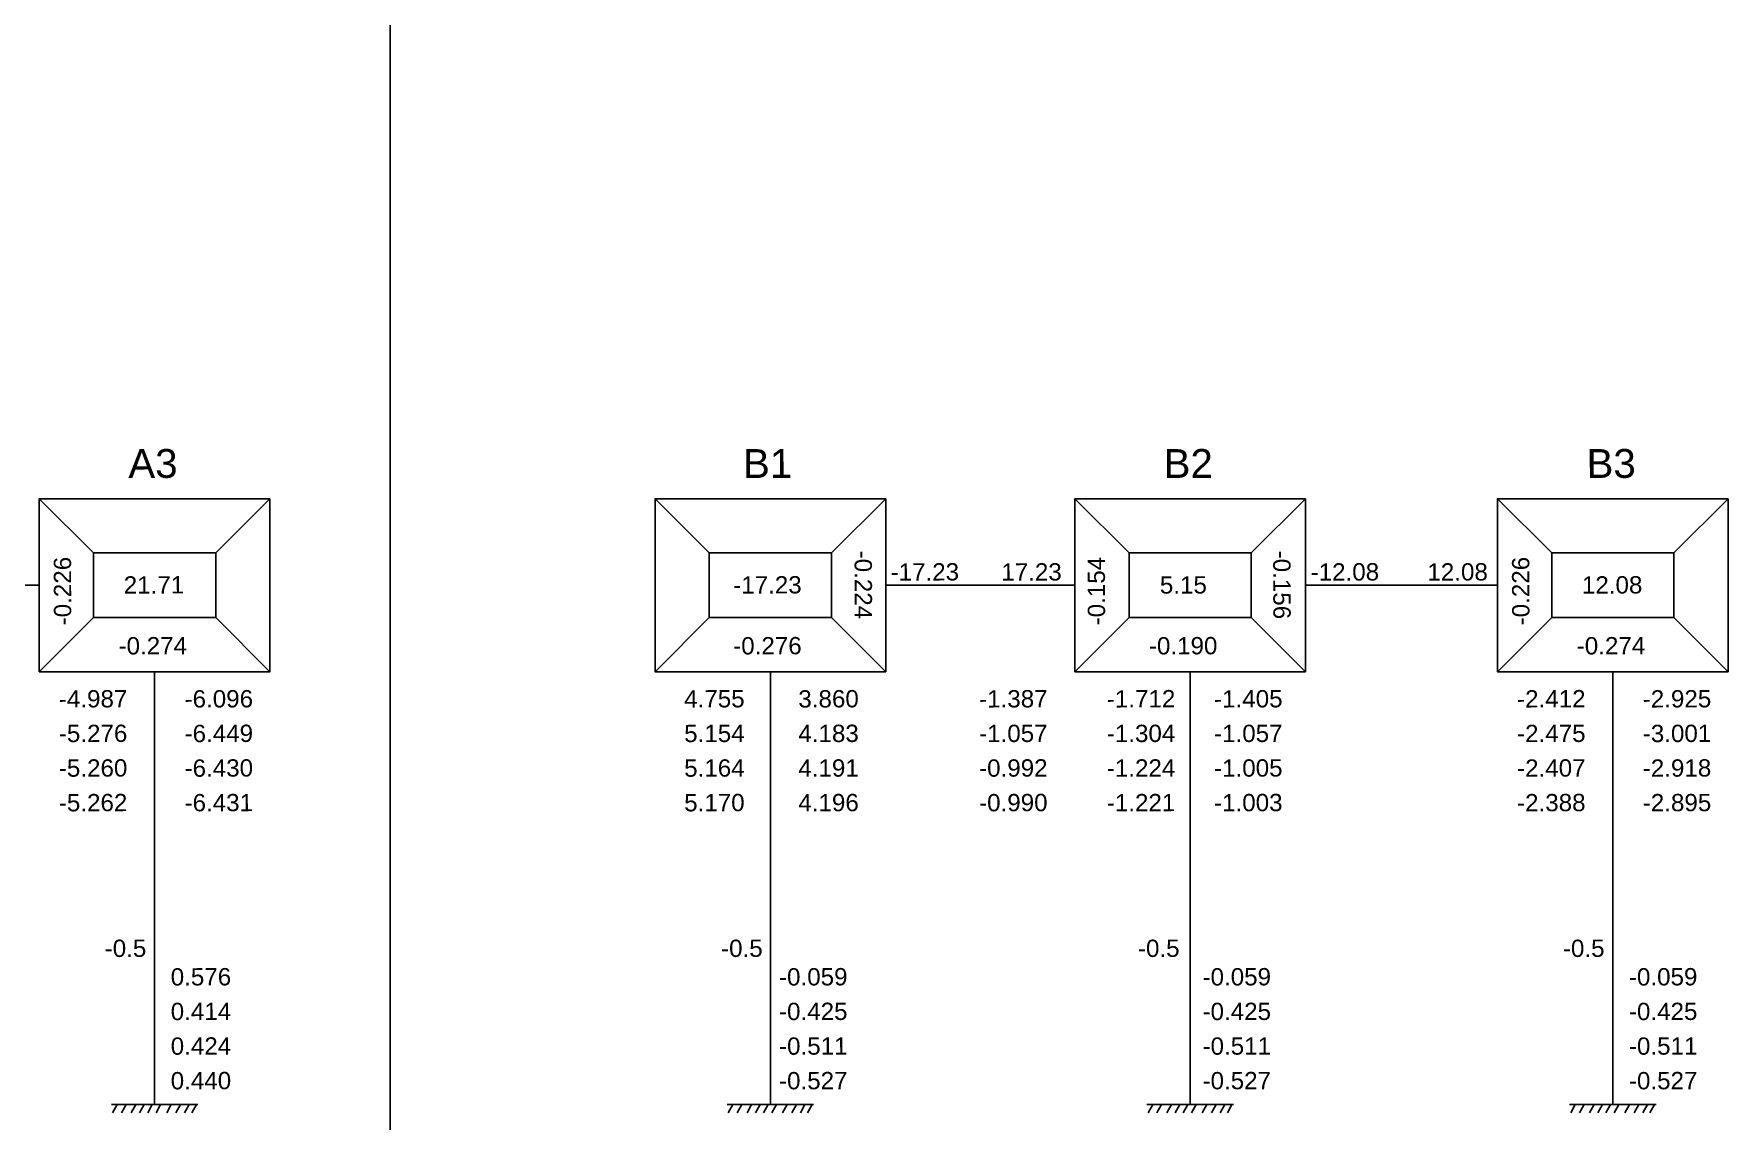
# Model space of a CAD drawing. Header units: millimetres. Extents: x 0 to 1679650, y -107560 to 692040.
# Drawn here: x 92743 to 151510, y 69120 to 106819 of the extents above; entities that cross this region are included whole.
import ezdxf

# ---------------------------------------------------------------- set-up
doc = ezdxf.new("R2010")
doc.units = ezdxf.units.MM
doc.styles.get("Standard").update_dxf_attribs({"font": 'arial.ttf'})

msp = doc.modelspace()

# ---------------------------------------------------------------- linework, layer by layer
for p, q in [((105100, 121030), (105100, 1980)), ((92930, 84700), (92930, 90700)), ((94810, 88820), (92930, 90700)), ((99050, 88820), (100930, 90700)), ((114290, 84700), (114290, 90700)), ((116170, 88820), (114290, 90700)), ((120410, 88820), (122290, 90700)), ((128850, 84700), (128850, 90700)), ((130730, 88820), (128850, 90700)), ((134970, 88820), (136850, 90700)), ((143510, 84700), (143510, 90700)), ((145390, 88820), (143510, 90700)), ((149630, 88820), (151510, 90700)), ((86270, 87700), (92930, 87700)), ((122290, 87700), (128850, 87700)), ((136850, 87700), (143510, 87700)), ((94810, 86580), (92930, 84700)), ((99050, 86580), (100930, 84700)), ((116170, 86580), (114290, 84700)), ((120410, 86580), (122290, 84700)), ((130730, 86580), (128850, 84700)), ((134970, 86580), (136850, 84700)), ((145390, 86580), (143510, 84700)), ((149630, 86580), (151510, 84700)), ((96930, 84700), (96930, 69700)), ((118290, 84700), (118290, 69700)), ((132850, 84700), (132850, 69700)), ((147510, 84700), (147510, 69700)), ((95430, 69700), (98430, 69700)), ((95630, 69700), (95470, 69410)), ((95940, 69700), (95780, 69410)), ((96280, 69700), (96120, 69410)), ((96570, 69700), (96410, 69410)), ((96850, 69700), (96690, 69410)), ((97140, 69700), (96980, 69410)), ((97510, 69700), (97350, 69410)), ((97830, 69700), (97670, 69410)), ((98130, 69700), (97970, 69410)), ((98380, 69700), (98220, 69410)), ((116790, 69700), (119790, 69700)), ((116990, 69700), (116830, 69410)), ((117300, 69700), (117140, 69410)), ((117640, 69700), (117480, 69410)), ((117930, 69700), (117770, 69410)), ((118210, 69700), (118050, 69410)), ((118500, 69700), (118340, 69410)), ((118870, 69700), (118710, 69410)), ((119190, 69700), (119030, 69410)), ((119490, 69700), (119330, 69410)), ((119740, 69700), (119580, 69410)), ((131350, 69700), (134350, 69700)), ((131550, 69700), (131390, 69410)), ((131860, 69700), (131700, 69410)), ((132200, 69700), (132040, 69410)), ((132490, 69700), (132330, 69410)), ((132770, 69700), (132610, 69410)), ((133060, 69700), (132900, 69410)), ((133430, 69700), (133270, 69410)), ((133750, 69700), (133590, 69410)), ((134050, 69700), (133890, 69410)), ((134300, 69700), (134140, 69410)), ((146010, 69700), (149010, 69700)), ((146210, 69700), (146050, 69410)), ((146520, 69700), (146360, 69410)), ((146860, 69700), (146700, 69410)), ((147150, 69700), (146990, 69410)), ((147430, 69700), (147270, 69410)), ((147720, 69700), (147560, 69410)), ((148090, 69700), (147930, 69410)), ((148410, 69700), (148250, 69410)), ((148710, 69700), (148550, 69410)), ((148960, 69700), (148800, 69410))]:
    msp.add_line(p, q)
for points in [[(100930, 90700), (92930, 90700), (92930, 84700), (100930, 84700)], [(122290, 90700), (114290, 90700), (114290, 84700), (122290, 84700)], [(136850, 90700), (128850, 90700), (128850, 84700), (136850, 84700)], [(151510, 90700), (143510, 90700), (143510, 84700), (151510, 84700)], [(99050, 88820), (94810, 88820), (94810, 86580), (99050, 86580)], [(120410, 88820), (116170, 88820), (116170, 86580), (120410, 86580)], [(134970, 88820), (130730, 88820), (130730, 86580), (134970, 86580)], [(149630, 88820), (145390, 88820), (145390, 86580), (149630, 86580)]]:
    msp.add_lwpolyline(points, close=True)

# ---------------------------------------------------------------- texts
for s, height, rotation, p in [('A3', 1000, 0.175557, (96020, 91420)), ('B1', 1000, 0.175557, (117340, 91420)), ('B2', 1000, 0.175557, (131930, 91420)), ('B3', 1000, 0.175557, (146600, 91420)), ('-0.224', 600, 270.175557, (121210, 88900)), ('-0.156', 600, 270.175557, (135730, 88900)), ('-0.226', 600, 90.175557, (94040, 86310)), ('-17.23', 600, 0.175557, (122460, 87860)), ('17.23', 600, 0.175557, (126300, 87860)), ('-0.154', 600, 90.175557, (129900, 86310)), ('-12.08', 600, 0.175557, (137030, 87860)), ('12.08', 600, 0.175557, (141080, 87860)), ('-0.226', 600, 90.175557, (144620, 86310)), ('21.71', 600, 0.175557, (95860, 87410)), ('-17.23', 600, 0.175557, (117000, 87410)), ('5.15', 600, 0.175557, (131800, 87410)), ('12.08', 600, 0.175557, (146440, 87410)), ('-0.274', 600, 0.175557, (95680, 85300)), ('-0.276', 600, 0.175557, (117000, 85300)), ('-0.190', 600, 0.175557, (131420, 85300)), ('-0.274', 600, 0.175557, (146260, 85300)), ('-4.987', 600, 0.175557, (93610, 83460)), ('-6.096', 600, 0.175557, (97970, 83460)), ('4.755', 600, 0.175557, (115300, 83460)), ('3.860', 600, 0.175557, (119260, 83460)), ('-1.387', 600, 0.175557, (125530, 83460)), ('-1.712', 600, 0.175557, (129960, 83460)), ('-1.405', 600, 0.175557, (133680, 83460)), ('-2.412', 600, 0.175557, (144190, 83460)), ('-2.925', 600, 0.175557, (148550, 83460)), ('-5.276', 600, 0.175557, (93610, 82260)), ('-6.449', 600, 0.175557, (97970, 82260)), ('5.154', 600, 0.175557, (115300, 82260)), ('4.183', 600, 0.175557, (119260, 82260)), ('-1.057', 600, 0.175557, (125530, 82260)), ('-1.304', 600, 0.175557, (129960, 82260)), ('-1.057', 600, 0.175557, (133680, 82260)), ('-2.475', 600, 0.175557, (144190, 82260)), ('-3.001', 600, 0.175557, (148550, 82260)), ('-5.260', 600, 0.175557, (93610, 81060)), ('-6.430', 600, 0.175557, (97970, 81060)), ('5.164', 600, 0.175557, (115300, 81060)), ('4.191', 600, 0.175557, (119260, 81060)), ('-0.992', 600, 0.175557, (125530, 81060)), ('-1.224', 600, 0.175557, (129960, 81060)), ('-1.005', 600, 0.175557, (133680, 81060)), ('-2.407', 600, 0.175557, (144190, 81060)), ('-2.918', 600, 0.175557, (148550, 81060)), ('-5.262', 600, 0.175557, (93610, 79860)), ('-6.431', 600, 0.175557, (97970, 79860)), ('5.170', 600, 0.175557, (115300, 79860)), ('4.196', 600, 0.175557, (119260, 79860)), ('-0.990', 600, 0.175557, (125530, 79860)), ('-1.221', 600, 0.175557, (129960, 79860)), ('-1.003', 600, 0.175557, (133680, 79860)), ('-2.388', 600, 0.175557, (144190, 79860)), ('-2.895', 600, 0.175557, (148550, 79860)), ('-0.5', 600, 0.175557, (95200, 74810)), ('-0.5', 600, 0.175557, (116580, 74810)), ('-0.5', 600, 0.175557, (131040, 74810)), ('-0.5', 600, 0.175557, (145780, 74810)), ('0.576', 600, 0.175557, (97490, 73820)), ('-0.059', 600, 0.175557, (118590, 73820)), ('-0.059', 600, 0.175557, (133280, 73820)), ('-0.059', 600, 0.175557, (148070, 73820)), ('0.414', 600, 0.175557, (97490, 72620)), ('-0.425', 600, 0.175557, (118590, 72620)), ('-0.425', 600, 0.175557, (133280, 72620)), ('-0.425', 600, 0.175557, (148070, 72620)), ('0.424', 600, 0.175557, (97490, 71420)), ('-0.511', 600, 0.175557, (118590, 71420)), ('-0.511', 600, 0.175557, (133280, 71420)), ('-0.511', 600, 0.175557, (148070, 71420)), ('0.440', 600, 0.175557, (97490, 70220)), ('-0.527', 600, 0.175557, (118590, 70220)), ('-0.527', 600, 0.175557, (133280, 70220)), ('-0.527', 600, 0.175557, (148070, 70220))]:
    msp.add_text(s, height=height, rotation=rotation).set_placement(p)

doc.saveas('drawing.dxf')
